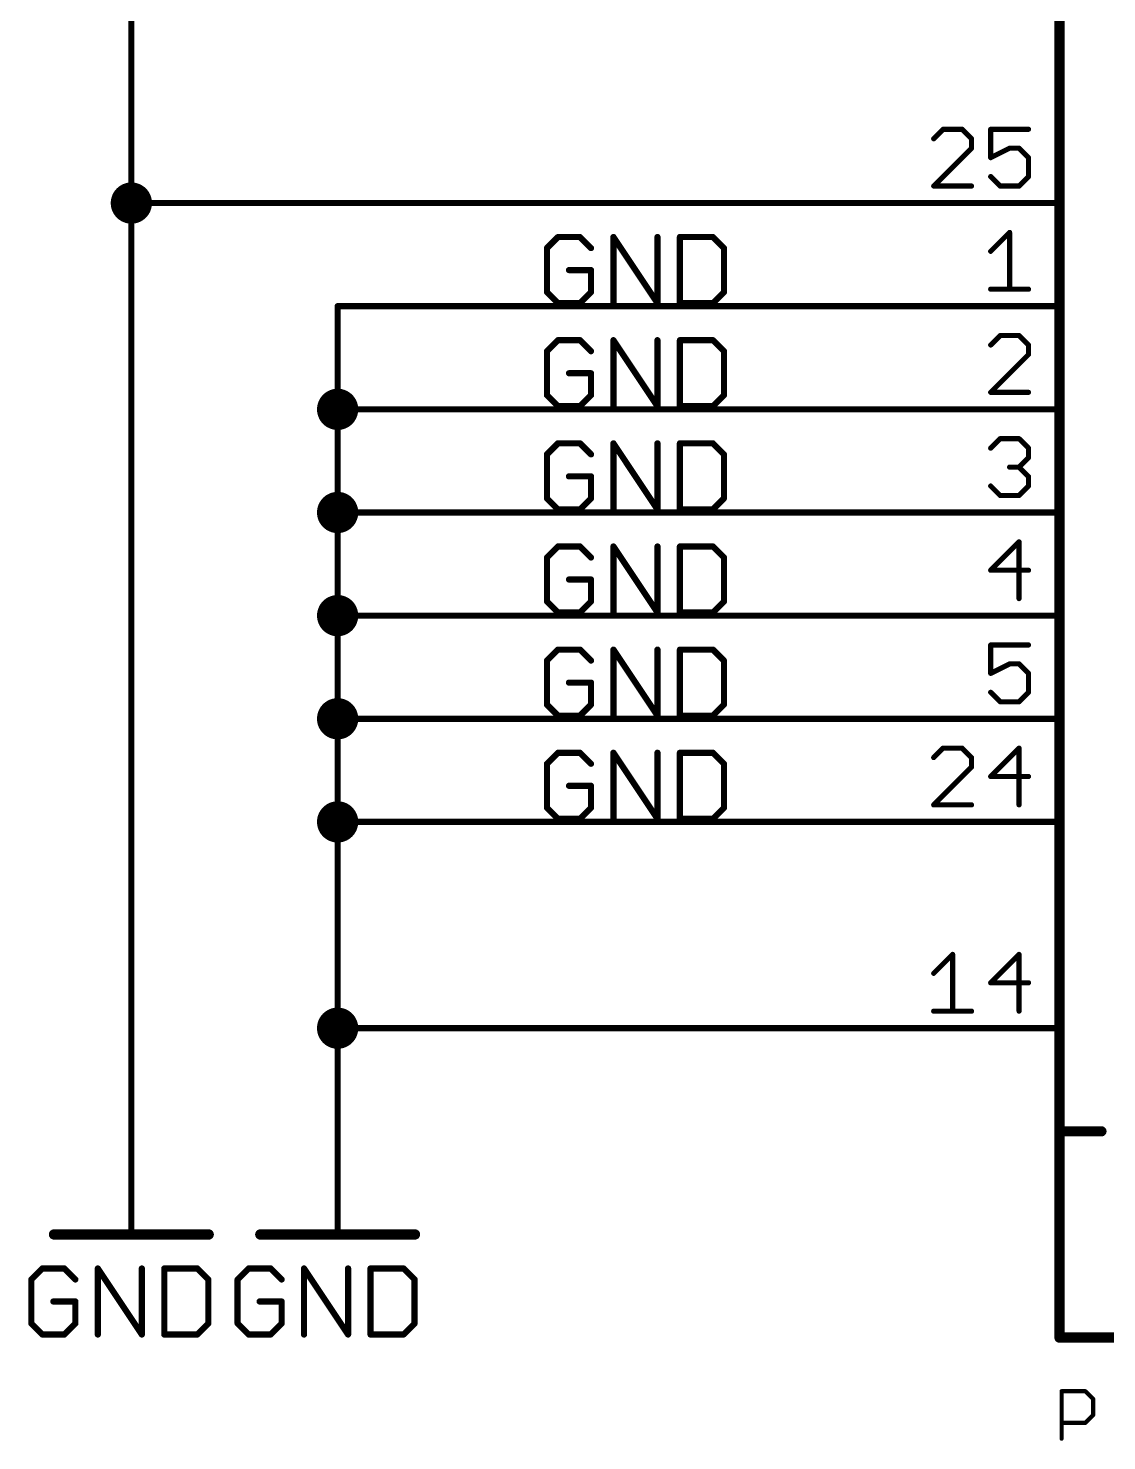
# Model space of a CAD drawing. Extents: x 0 to 264, y 0 to 182.
# Drawn here: x 88.9 to 115.46, y 111.76 to 146.55 of the extents above; entities that cross this region are included whole.
import ezdxf

# ---------------------------------------------------------------- set-up
doc = ezdxf.new("R2010")
doc.units = 0
for name, color, linetype in [('91', 122, 'CONTINUOUS'), ('94', 12, 'CONTINUOUS'), ('95', 251, 'CONTINUOUS'), ('96', 251, 'CONTINUOUS')]:
    doc.layers.add(name, color=color, linetype=linetype)

msp = doc.modelspace()

# ---------------------------------------------------------------- linework, layer by layer
at = {"layer": '91', "const_width": 0.1524}
for points in [[(91.44, 157.48), (91.44, 142.24)], [(91.44, 142.24), (91.44, 119.38)], [(111.76, 142.24), (91.44, 142.24)], [(111.76, 139.7), (96.52, 139.7)], [(96.52, 139.7), (96.52, 137.16)], [(96.52, 137.16), (96.52, 134.62)], [(111.76, 137.16), (96.52, 137.16)], [(96.52, 134.62), (96.52, 132.08)], [(111.76, 134.62), (96.52, 134.62)], [(96.52, 132.08), (96.52, 129.54)], [(111.76, 132.08), (96.52, 132.08)], [(96.52, 129.54), (96.52, 127)], [(111.76, 129.54), (96.52, 129.54)], [(96.52, 127), (96.52, 121.92)], [(111.76, 127), (96.52, 127)], [(111.76, 121.92), (96.52, 121.92)], [(96.52, 121.92), (96.52, 119.38)]]:
    msp.add_lwpolyline(points, dxfattribs=at)
at = {"layer": '91'}
for points, const_width in [([(91.44, 141.986, 1), (91.44, 142.494, 1), (91.44, 141.986)], 0.508), ([(91.4781, 142.24, 1), (91.4019, 142.24)], 0.0762), ([(91.44, 142.2781, 1), (91.44, 142.2019)], 0.0762), ([(91.4019, 142.24, 1), (91.4781, 142.24)], 0.0762), ([(111.76, 142.2019, 1), (111.76, 142.2781)], 0.0762), ([(96.52, 139.7381, 1), (96.52, 139.6619)], 0.0762), ([(96.5581, 139.7, 1), (96.4819, 139.7)], 0.0762), ([(111.76, 139.6619, 1), (111.76, 139.7381)], 0.0762), ([(96.52, 136.906, 1), (96.52, 137.414, 1), (96.52, 136.906)], 0.508), ([(96.5581, 137.16, 1), (96.4819, 137.16)], 0.0762), ([(96.52, 137.1981, 1), (96.52, 137.1219)], 0.0762), ([(96.4819, 137.16, 1), (96.5581, 137.16)], 0.0762), ([(111.76, 137.1219, 1), (111.76, 137.1981)], 0.0762), ([(96.52, 134.366, 1), (96.52, 134.874, 1), (96.52, 134.366)], 0.508), ([(96.5581, 134.62, 1), (96.4819, 134.62)], 0.0762), ([(96.52, 134.6581, 1), (96.52, 134.5819)], 0.0762), ([(96.4819, 134.62, 1), (96.5581, 134.62)], 0.0762), ([(111.76, 134.5819, 1), (111.76, 134.6581)], 0.0762), ([(96.52, 131.826, 1), (96.52, 132.334, 1), (96.52, 131.826)], 0.508), ([(96.5581, 132.08, 1), (96.4819, 132.08)], 0.0762), ([(96.52, 132.1181, 1), (96.52, 132.0419)], 0.0762), ([(96.4819, 132.08, 1), (96.5581, 132.08)], 0.0762), ([(111.76, 132.0419, 1), (111.76, 132.1181)], 0.0762), ([(96.52, 129.286, 1), (96.52, 129.794, 1), (96.52, 129.286)], 0.508), ([(96.5581, 129.54, 1), (96.4819, 129.54)], 0.0762), ([(96.52, 129.5781, 1), (96.52, 129.5019)], 0.0762), ([(96.4819, 129.54, 1), (96.5581, 129.54)], 0.0762), ([(111.76, 129.5019, 1), (111.76, 129.5781)], 0.0762), ([(96.52, 126.746, 1), (96.52, 127.254, 1), (96.52, 126.746)], 0.508), ([(96.5581, 127, 1), (96.4819, 127)], 0.0762), ([(96.52, 127.0381, 1), (96.52, 126.9619)], 0.0762), ([(96.4819, 127, 1), (96.5581, 127)], 0.0762), ([(111.76, 126.9619, 1), (111.76, 127.0381)], 0.0762), ([(96.52, 121.666, 1), (96.52, 122.174, 1), (96.52, 121.666)], 0.508), ([(96.52, 121.9581, 1), (96.52, 121.8819)], 0.0762), ([(96.5581, 121.92, 1), (96.4819, 121.92)], 0.0762), ([(96.4819, 121.92, 1), (96.5581, 121.92)], 0.0762), ([(111.76, 121.8819, 1), (111.76, 121.9581)], 0.0762), ([(91.4019, 119.38, 1), (91.4781, 119.38)], 0.0762), ([(96.4819, 119.38, 1), (96.5581, 119.38)], 0.0762)]:
    msp.add_lwpolyline(points, format="xyb", dxfattribs=dict(at, const_width=const_width))
at = {"layer": '94'}
for points, const_width in [([(114.3, 119.38), (114.3, 162.56)], 0.254), ([(111.76, 142.24), (114.3, 142.24)], 0.1524), ([(111.76, 139.7), (114.3, 139.7)], 0.1524), ([(111.76, 137.16), (114.3, 137.16)], 0.1524), ([(111.76, 134.62), (114.3, 134.62)], 0.1524), ([(111.76, 132.08), (114.3, 132.08)], 0.1524), ([(111.76, 129.54), (114.3, 129.54)], 0.1524), ([(111.76, 127), (114.3, 127)], 0.1524), ([(111.76, 121.92), (114.3, 121.92)], 0.1524), ([(91.44, 119.38), (91.44, 116.84)], 0.1524), ([(96.52, 119.38), (96.52, 116.84)], 0.1524), ([(114.3, 114.3), (114.3, 119.38)], 0.254), ([(114.3, 119.38), (115.3311, 119.38)], 0.254), ([(89.535, 116.84), (93.345, 116.84)], 0.254), ([(94.615, 116.84), (98.425, 116.84)], 0.254), ([(149.86, 114.3), (114.3, 114.3)], 0.254)]:
    msp.add_lwpolyline(points, dxfattribs=dict(at, const_width=const_width))
for points, const_width in [([(111.76, 142.2781, 1), (111.76, 142.2019)], 0.0762), ([(114.3, 142.2019, 1), (114.3, 142.2781)], 0.0762), ([(111.76, 139.7381, 1), (111.76, 139.6619)], 0.0762), ([(114.3, 139.6619, 1), (114.3, 139.7381)], 0.0762), ([(111.76, 137.1981, 1), (111.76, 137.1219)], 0.0762), ([(114.3, 137.1219, 1), (114.3, 137.1981)], 0.0762), ([(111.76, 134.6581, 1), (111.76, 134.5819)], 0.0762), ([(114.3, 134.5819, 1), (114.3, 134.6581)], 0.0762), ([(111.76, 132.1181, 1), (111.76, 132.0419)], 0.0762), ([(114.3, 132.0419, 1), (114.3, 132.1181)], 0.0762), ([(111.76, 129.5781, 1), (111.76, 129.5019)], 0.0762), ([(114.3, 129.5019, 1), (114.3, 129.5781)], 0.0762), ([(111.76, 127.0381, 1), (111.76, 126.9619)], 0.0762), ([(114.3, 126.9619, 1), (114.3, 127.0381)], 0.0762), ([(111.76, 121.9581, 1), (111.76, 121.8819)], 0.0762), ([(114.3, 121.8819, 1), (114.3, 121.9581)], 0.0762), ([(91.4781, 119.38, 1), (91.4019, 119.38)], 0.0762), ([(96.5581, 119.38, 1), (96.4819, 119.38)], 0.0762), ([(114.3635, 119.38, 1), (114.2365, 119.38)], 0.127), ([(114.3, 119.4435, 1), (114.3, 119.3165)], 0.127), ([(114.2365, 119.38, 1), (114.3635, 119.38)], 0.127), ([(115.3311, 119.3165, 1), (115.3311, 119.4435)], 0.127), ([(89.535, 116.9035, 1), (89.535, 116.7765)], 0.127), ([(93.345, 116.7765, 1), (93.345, 116.9035)], 0.127), ([(94.615, 116.9035, 1), (94.615, 116.7765)], 0.127), ([(98.425, 116.7765, 1), (98.425, 116.9035)], 0.127), ([(91.4019, 116.84, 1), (91.4781, 116.84)], 0.0762), ([(96.4819, 116.84, 1), (96.5581, 116.84)], 0.0762), ([(114.3, 114.3635, 1), (114.3, 114.2365)], 0.127), ([(114.2365, 114.3, 1), (114.3635, 114.3)], 0.127)]:
    msp.add_lwpolyline(points, format="xyb", dxfattribs=dict(at, const_width=const_width))
at = {"layer": '95'}
for points, const_width in [([(111.4344, 144.0573), (111.2013, 143.8243)], 0.127), ([(111.9004, 144.0573), (111.4344, 144.0573)], 0.127), ([(112.1335, 143.8243), (111.9004, 144.0573)], 0.127), ([(113.5368, 144.0573), (112.6046, 144.0573)], 0.127), ([(112.6046, 144.0573), (112.6046, 143.3582)], 0.127), ([(112.1335, 143.5912), (112.1335, 143.8243)], 0.127), ([(111.2013, 142.6591), (112.1335, 143.5912)], 0.127), ([(112.6046, 143.3582), (113.0707, 143.5912)], 0.127), ([(113.0707, 143.5912), (113.3037, 143.5912)], 0.127), ([(113.3037, 143.5912), (113.5368, 143.3582)], 0.127), ([(113.5368, 143.3582), (113.5368, 142.8921)], 0.127), ([(112.1335, 142.6591), (111.2013, 142.6591)], 0.127), ([(112.8377, 142.6591), (112.6046, 142.8921)], 0.127), ([(113.3037, 142.6591), (112.8377, 142.6591)], 0.127), ([(113.5368, 142.8921), (113.3037, 142.6591)], 0.127), ([(112.6046, 141.0512), (113.0707, 141.5173)], 0.127), ([(113.0707, 141.5173), (113.0707, 140.1191)], 0.127), ([(101.9474, 141.4032), (101.6762, 141.132)], 0.1524), ([(102.4897, 141.4032), (101.9474, 141.4032)], 0.1524), ([(102.7609, 141.132), (102.4897, 141.4032)], 0.1524), ([(103.3134, 139.7762), (103.3134, 141.4032)], 0.1524), ([(103.3134, 141.4032), (104.398, 139.7762)], 0.1524), ([(104.398, 139.7762), (104.398, 141.4032)], 0.1524), ([(104.9505, 141.4032), (104.9505, 139.7762)], 0.1524), ([(105.764, 141.4032), (104.9505, 141.4032)], 0.1524), ([(106.0352, 141.132), (105.764, 141.4032)], 0.1524), ([(101.6762, 141.132), (101.6762, 140.0474)], 0.1524), ([(106.0352, 140.0474), (106.0352, 141.132)], 0.1524), ([(102.7609, 140.5897), (102.2185, 140.5897)], 0.1524), ([(102.7609, 140.0474), (102.7609, 140.5897)], 0.1524), ([(101.6762, 140.0474), (101.9474, 139.7762)], 0.1524), ([(101.9474, 139.7762), (102.4897, 139.7762)], 0.1524), ([(102.4897, 139.7762), (102.7609, 140.0474)], 0.1524), ([(104.9505, 139.7762), (105.764, 139.7762)], 0.1524), ([(105.764, 139.7762), (106.0352, 140.0474)], 0.1524), ([(112.6046, 140.1191), (113.5368, 140.1191)], 0.127), ([(101.9474, 138.8632), (101.6762, 138.592)], 0.1524), ([(102.4897, 138.8632), (101.9474, 138.8632)], 0.1524), ([(102.7609, 138.592), (102.4897, 138.8632)], 0.1524), ([(103.3134, 137.2362), (103.3134, 138.8632)], 0.1524), ([(103.3134, 138.8632), (104.398, 137.2362)], 0.1524), ([(104.398, 137.2362), (104.398, 138.8632)], 0.1524), ([(104.9505, 138.8632), (104.9505, 137.2362)], 0.1524), ([(105.764, 138.8632), (104.9505, 138.8632)], 0.1524), ([(106.0352, 138.592), (105.764, 138.8632)], 0.1524), ([(112.8377, 138.9773), (112.6046, 138.7443)], 0.127), ([(113.3037, 138.9773), (112.8377, 138.9773)], 0.127), ([(113.5368, 138.7443), (113.3037, 138.9773)], 0.127), ([(113.5368, 138.5112), (113.5368, 138.7443)], 0.127), ([(101.6762, 138.592), (101.6762, 137.5074)], 0.1524), ([(106.0352, 137.5074), (106.0352, 138.592)], 0.1524), ([(112.6046, 137.5791), (113.5368, 138.5112)], 0.127), ([(102.7609, 138.0497), (102.2185, 138.0497)], 0.1524), ([(102.7609, 137.5074), (102.7609, 138.0497)], 0.1524), ([(101.6762, 137.5074), (101.9474, 137.2362)], 0.1524), ([(102.4897, 137.2362), (102.7609, 137.5074)], 0.1524), ([(105.764, 137.2362), (106.0352, 137.5074)], 0.1524), ([(113.5368, 137.5791), (112.6046, 137.5791)], 0.127), ([(101.9474, 137.2362), (102.4897, 137.2362)], 0.1524), ([(104.9505, 137.2362), (105.764, 137.2362)], 0.1524), ([(101.9474, 136.3232), (101.6762, 136.052)], 0.1524), ([(102.4897, 136.3232), (101.9474, 136.3232)], 0.1524), ([(102.7609, 136.052), (102.4897, 136.3232)], 0.1524), ([(103.3134, 134.6962), (103.3134, 136.3232)], 0.1524), ([(103.3134, 136.3232), (104.398, 134.6962)], 0.1524), ([(104.398, 134.6962), (104.398, 136.3232)], 0.1524), ([(104.9505, 136.3232), (104.9505, 134.6962)], 0.1524), ([(105.764, 136.3232), (104.9505, 136.3232)], 0.1524), ([(106.0352, 136.052), (105.764, 136.3232)], 0.1524), ([(112.6046, 136.2043), (112.8377, 136.4373)], 0.127), ([(112.8377, 136.4373), (113.3037, 136.4373)], 0.127), ([(113.3037, 136.4373), (113.5368, 136.2043)], 0.127), ([(101.6762, 136.052), (101.6762, 134.9674)], 0.1524), ([(106.0352, 134.9674), (106.0352, 136.052)], 0.1524), ([(113.5368, 135.9712), (113.3037, 135.7382)], 0.127), ([(113.5368, 136.2043), (113.5368, 135.9712)], 0.127), ([(113.3037, 135.7382), (113.0707, 135.7382)], 0.127), ([(113.3037, 135.7382), (113.5368, 135.5052)], 0.127), ([(102.7609, 135.5097), (102.2185, 135.5097)], 0.1524), ([(102.7609, 134.9674), (102.7609, 135.5097)], 0.1524), ([(112.8377, 135.0391), (112.6046, 135.2721)], 0.127), ([(113.5368, 135.2721), (113.3037, 135.0391)], 0.127), ([(113.5368, 135.5052), (113.5368, 135.2721)], 0.127), ([(101.6762, 134.9674), (101.9474, 134.6962)], 0.1524), ([(102.4897, 134.6962), (102.7609, 134.9674)], 0.1524), ([(105.764, 134.6962), (106.0352, 134.9674)], 0.1524), ([(113.3037, 135.0391), (112.8377, 135.0391)], 0.127), ([(101.9474, 134.6962), (102.4897, 134.6962)], 0.1524), ([(104.9505, 134.6962), (105.764, 134.6962)], 0.1524), ([(113.3037, 133.8973), (112.6046, 133.1982)], 0.127), ([(113.3037, 132.4991), (113.3037, 133.8973)], 0.127), ([(101.9474, 133.7832), (101.6762, 133.512)], 0.1524), ([(101.6762, 133.512), (101.6762, 132.4274)], 0.1524), ([(102.4897, 133.7832), (101.9474, 133.7832)], 0.1524), ([(102.7609, 133.512), (102.4897, 133.7832)], 0.1524), ([(103.3134, 132.1562), (103.3134, 133.7832)], 0.1524), ([(103.3134, 133.7832), (104.398, 132.1562)], 0.1524), ([(104.398, 132.1562), (104.398, 133.7832)], 0.1524), ([(104.9505, 133.7832), (104.9505, 132.1562)], 0.1524), ([(105.764, 133.7832), (104.9505, 133.7832)], 0.1524), ([(106.0352, 133.512), (105.764, 133.7832)], 0.1524), ([(106.0352, 132.4274), (106.0352, 133.512)], 0.1524), ([(112.6046, 133.1982), (113.5368, 133.1982)], 0.127), ([(102.7609, 132.9697), (102.2185, 132.9697)], 0.1524), ([(102.7609, 132.4274), (102.7609, 132.9697)], 0.1524), ([(101.6762, 132.4274), (101.9474, 132.1562)], 0.1524), ([(101.9474, 132.1562), (102.4897, 132.1562)], 0.1524), ([(102.4897, 132.1562), (102.7609, 132.4274)], 0.1524), ([(104.9505, 132.1562), (105.764, 132.1562)], 0.1524), ([(105.764, 132.1562), (106.0352, 132.4274)], 0.1524), ([(101.9474, 131.2432), (101.6762, 130.972)], 0.1524), ([(102.4897, 131.2432), (101.9474, 131.2432)], 0.1524), ([(102.7609, 130.972), (102.4897, 131.2432)], 0.1524), ([(103.3134, 129.6162), (103.3134, 131.2432)], 0.1524), ([(103.3134, 131.2432), (104.398, 129.6162)], 0.1524), ([(104.398, 129.6162), (104.398, 131.2432)], 0.1524), ([(104.9505, 131.2432), (104.9505, 129.6162)], 0.1524), ([(105.764, 131.2432), (104.9505, 131.2432)], 0.1524), ([(106.0352, 130.972), (105.764, 131.2432)], 0.1524), ([(113.5368, 131.3573), (112.6046, 131.3573)], 0.127), ([(112.6046, 131.3573), (112.6046, 130.6582)], 0.127), ([(101.6762, 130.972), (101.6762, 129.8874)], 0.1524), ([(106.0352, 129.8874), (106.0352, 130.972)], 0.1524), ([(112.6046, 130.6582), (113.0707, 130.8912)], 0.127), ([(113.0707, 130.8912), (113.3037, 130.8912)], 0.127), ([(113.3037, 130.8912), (113.5368, 130.6582)], 0.127), ([(102.7609, 130.4297), (102.2185, 130.4297)], 0.1524), ([(102.7609, 129.8874), (102.7609, 130.4297)], 0.1524), ([(113.5368, 130.6582), (113.5368, 130.1921)], 0.127), ([(112.8377, 129.9591), (112.6046, 130.1921)], 0.127), ([(113.5368, 130.1921), (113.3037, 129.9591)], 0.127), ([(101.6762, 129.8874), (101.9474, 129.6162)], 0.1524), ([(102.4897, 129.6162), (102.7609, 129.8874)], 0.1524), ([(105.764, 129.6162), (106.0352, 129.8874)], 0.1524), ([(113.3037, 129.9591), (112.8377, 129.9591)], 0.127), ([(101.9474, 129.6162), (102.4897, 129.6162)], 0.1524), ([(104.9505, 129.6162), (105.764, 129.6162)], 0.1524), ([(101.9474, 128.7032), (101.6762, 128.432)], 0.1524), ([(102.4897, 128.7032), (101.9474, 128.7032)], 0.1524), ([(102.7609, 128.432), (102.4897, 128.7032)], 0.1524), ([(103.3134, 127.0762), (103.3134, 128.7032)], 0.1524), ([(103.3134, 128.7032), (104.398, 127.0762)], 0.1524), ([(104.398, 127.0762), (104.398, 128.7032)], 0.1524), ([(104.9505, 128.7032), (104.9505, 127.0762)], 0.1524), ([(105.764, 128.7032), (104.9505, 128.7032)], 0.1524), ([(106.0352, 128.432), (105.764, 128.7032)], 0.1524), ([(111.4344, 128.8173), (111.2013, 128.5843)], 0.127), ([(111.9004, 128.8173), (111.4344, 128.8173)], 0.127), ([(112.1335, 128.5843), (111.9004, 128.8173)], 0.127), ([(113.3037, 128.8173), (112.6046, 128.1182)], 0.127), ([(113.3037, 127.4191), (113.3037, 128.8173)], 0.127), ([(101.6762, 128.432), (101.6762, 127.3474)], 0.1524), ([(106.0352, 127.3474), (106.0352, 128.432)], 0.1524), ([(111.2013, 127.4191), (112.1335, 128.3512)], 0.127), ([(112.1335, 128.3512), (112.1335, 128.5843)], 0.127), ([(112.6046, 128.1182), (113.5368, 128.1182)], 0.127), ([(102.7609, 127.8897), (102.2185, 127.8897)], 0.1524), ([(102.7609, 127.3474), (102.7609, 127.8897)], 0.1524), ([(101.6762, 127.3474), (101.9474, 127.0762)], 0.1524), ([(102.4897, 127.0762), (102.7609, 127.3474)], 0.1524), ([(105.764, 127.0762), (106.0352, 127.3474)], 0.1524), ([(112.1335, 127.4191), (111.2013, 127.4191)], 0.127), ([(101.9474, 127.0762), (102.4897, 127.0762)], 0.1524), ([(104.9505, 127.0762), (105.764, 127.0762)], 0.1524), ([(111.2013, 123.2712), (111.6674, 123.7373)], 0.127), ([(111.6674, 123.7373), (111.6674, 122.3391)], 0.127), ([(113.3037, 123.7373), (112.6046, 123.0382)], 0.127), ([(113.3037, 122.3391), (113.3037, 123.7373)], 0.127), ([(112.6046, 123.0382), (113.5368, 123.0382)], 0.127), ([(111.2013, 122.3391), (112.1335, 122.3391)], 0.127)]:
    msp.add_lwpolyline(points, dxfattribs=dict(at, const_width=const_width))
for points, const_width in [([(111.4344, 144.089, 1), (111.4344, 144.0255)], 0.0635), ([(111.4568, 144.0348, 1), (111.4119, 144.0797)], 0.0635), ([(111.9229, 144.0797, 1), (111.878, 144.0348)], 0.0635), ([(111.9004, 144.0255, 1), (111.9004, 144.089)], 0.0635), ([(112.6046, 144.089, 1), (112.6046, 144.0255)], 0.0635), ([(112.6364, 144.0573, 1), (112.5729, 144.0573)], 0.0635), ([(113.5368, 144.0255, 1), (113.5368, 144.089)], 0.0635), ([(111.1789, 143.8467, 1), (111.2238, 143.8018)], 0.0635), ([(112.1652, 143.8243, 1), (112.1017, 143.8243)], 0.0635), ([(112.111, 143.8018, 1), (112.1559, 143.8467)], 0.0635), ([(112.1017, 143.5912, 1), (112.1652, 143.5912)], 0.0635), ([(112.1559, 143.5688, 1), (112.111, 143.6137)], 0.0635), ([(112.5904, 143.3866, 1), (112.6188, 143.3298)], 0.0635), ([(112.5729, 143.3582, 1), (112.6364, 143.3582)], 0.0635), ([(113.0707, 143.623, 1), (113.0707, 143.5595)], 0.0635), ([(113.0849, 143.5628, 1), (113.0565, 143.6196)], 0.0635), ([(113.3262, 143.6137, 1), (113.2813, 143.5688)], 0.0635), ([(113.3037, 143.5595, 1), (113.3037, 143.623)], 0.0635), ([(113.5685, 143.3582, 1), (113.505, 143.3582)], 0.0635), ([(113.5143, 143.3357, 1), (113.5592, 143.3806)], 0.0635), ([(111.1789, 142.6816, 1), (111.2238, 142.6366)], 0.0635), ([(111.2013, 142.6908, 1), (111.2013, 142.6274)], 0.0635), ([(112.1335, 142.6274, 1), (112.1335, 142.6908)], 0.0635), ([(112.6271, 142.9146, 1), (112.5822, 142.8697)], 0.0635), ([(112.8377, 142.6908, 1), (112.8377, 142.6274)], 0.0635), ([(112.8152, 142.6366, 1), (112.8601, 142.6816)], 0.0635), ([(113.2813, 142.6816, 1), (113.3262, 142.6366)], 0.0635), ([(113.3037, 142.6274, 1), (113.3037, 142.6908)], 0.0635), ([(113.505, 142.8921, 1), (113.5685, 142.8921)], 0.0635), ([(113.5592, 142.8697, 1), (113.5143, 142.9146)], 0.0635), ([(113.1024, 141.5173, 1), (113.0389, 141.5173)], 0.0635), ([(113.0931, 141.4948, 1), (113.0482, 141.5397)], 0.0635), ([(101.9474, 141.4413, 1), (101.9474, 141.3651)], 0.0762), ([(101.9743, 141.3762, 1), (101.9204, 141.4301)], 0.0762), ([(102.5166, 141.4301, 1), (102.4628, 141.3762)], 0.0762), ([(102.4897, 141.3651, 1), (102.4897, 141.4413)], 0.0762), ([(103.3515, 141.4032, 1), (103.2753, 141.4032)], 0.0762), ([(103.3451, 141.4243, 1), (103.2817, 141.3821)], 0.0762), ([(104.4361, 141.4032, 1), (104.3599, 141.4032)], 0.0762), ([(104.9886, 141.4032, 1), (104.9124, 141.4032)], 0.0762), ([(104.9505, 141.4413, 1), (104.9505, 141.3651)], 0.0762), ([(105.7909, 141.4301, 1), (105.7371, 141.3762)], 0.0762), ([(105.764, 141.3651, 1), (105.764, 141.4413)], 0.0762), ([(101.7143, 141.132, 1), (101.6381, 141.132)], 0.0762), ([(101.6493, 141.159, 1), (101.7031, 141.1051)], 0.0762), ([(102.7339, 141.1051, 1), (102.7878, 141.159)], 0.0762), ([(106.0733, 141.132, 1), (105.9971, 141.132)], 0.0762), ([(106.0082, 141.1051, 1), (106.0621, 141.159)], 0.0762), ([(112.5822, 141.0737, 1), (112.6271, 141.0288)], 0.0635), ([(102.2185, 140.6278, 1), (102.2185, 140.5516)], 0.0762), ([(102.799, 140.5897, 1), (102.7228, 140.5897)], 0.0762), ([(102.7609, 140.5516, 1), (102.7609, 140.6278)], 0.0762), ([(101.7031, 140.0743, 1), (101.6493, 140.0204)], 0.0762), ([(101.6381, 140.0474, 1), (101.7143, 140.0474)], 0.0762), ([(101.9474, 139.8143, 1), (101.9474, 139.7381)], 0.0762), ([(101.9204, 139.7493, 1), (101.9743, 139.8031)], 0.0762), ([(102.4628, 139.8031, 1), (102.5166, 139.7493)], 0.0762), ([(102.4897, 139.7381, 1), (102.4897, 139.8143)], 0.0762), ([(102.7228, 140.0474, 1), (102.799, 140.0474)], 0.0762), ([(102.7878, 140.0204, 1), (102.7339, 140.0743)], 0.0762), ([(104.9505, 139.8143, 1), (104.9505, 139.7381)], 0.0762), ([(105.7371, 139.8031, 1), (105.7909, 139.7493)], 0.0762), ([(105.764, 139.7381, 1), (105.764, 139.8143)], 0.0762), ([(105.9971, 140.0474, 1), (106.0733, 140.0474)], 0.0762), ([(106.0621, 140.0204, 1), (106.0082, 140.0743)], 0.0762), ([(112.6046, 140.1508, 1), (112.6046, 140.0874)], 0.0635), ([(113.0389, 140.1191, 1), (113.1024, 140.1191)], 0.0635), ([(113.5368, 140.0874, 1), (113.5368, 140.1508)], 0.0635), ([(103.2753, 139.7762, 1), (103.3515, 139.7762)], 0.0762), ([(104.3599, 139.7762, 1), (104.4361, 139.7762)], 0.0762), ([(104.3663, 139.7551, 1), (104.4297, 139.7973)], 0.0762), ([(104.9124, 139.7762, 1), (104.9886, 139.7762)], 0.0762), ([(101.9474, 138.9013, 1), (101.9474, 138.8251)], 0.0762), ([(101.9743, 138.8362, 1), (101.9204, 138.8901)], 0.0762), ([(102.5166, 138.8901, 1), (102.4628, 138.8362)], 0.0762), ([(102.4897, 138.8251, 1), (102.4897, 138.9013)], 0.0762), ([(103.3515, 138.8632, 1), (103.2753, 138.8632)], 0.0762), ([(103.3451, 138.8843, 1), (103.2817, 138.8421)], 0.0762), ([(104.4361, 138.8632, 1), (104.3599, 138.8632)], 0.0762), ([(104.9886, 138.8632, 1), (104.9124, 138.8632)], 0.0762), ([(104.9505, 138.9013, 1), (104.9505, 138.8251)], 0.0762), ([(105.7909, 138.8901, 1), (105.7371, 138.8362)], 0.0762), ([(105.764, 138.8251, 1), (105.764, 138.9013)], 0.0762), ([(112.5822, 138.7667, 1), (112.6271, 138.7218)], 0.0635), ([(112.8377, 139.009, 1), (112.8377, 138.9455)], 0.0635), ([(112.8601, 138.9548, 1), (112.8152, 138.9997)], 0.0635), ([(113.3262, 138.9997, 1), (113.2813, 138.9548)], 0.0635), ([(113.3037, 138.9455, 1), (113.3037, 139.009)], 0.0635), ([(113.5685, 138.7443, 1), (113.505, 138.7443)], 0.0635), ([(113.5143, 138.7218, 1), (113.5592, 138.7667)], 0.0635), ([(101.7143, 138.592, 1), (101.6381, 138.592)], 0.0762), ([(101.6493, 138.619, 1), (101.7031, 138.5651)], 0.0762), ([(102.7339, 138.5651, 1), (102.7878, 138.619)], 0.0762), ([(106.0733, 138.592, 1), (105.9971, 138.592)], 0.0762), ([(106.0082, 138.5651, 1), (106.0621, 138.619)], 0.0762), ([(113.505, 138.5112, 1), (113.5685, 138.5112)], 0.0635), ([(113.5592, 138.4888, 1), (113.5143, 138.5337)], 0.0635), ([(102.2185, 138.0878, 1), (102.2185, 138.0116)], 0.0762), ([(102.799, 138.0497, 1), (102.7228, 138.0497)], 0.0762), ([(102.7609, 138.0116, 1), (102.7609, 138.0878)], 0.0762), ([(101.7031, 137.5343, 1), (101.6493, 137.4804)], 0.0762), ([(101.6381, 137.5074, 1), (101.7143, 137.5074)], 0.0762), ([(102.7228, 137.5074, 1), (102.799, 137.5074)], 0.0762), ([(102.7878, 137.4804, 1), (102.7339, 137.5343)], 0.0762), ([(105.9971, 137.5074, 1), (106.0733, 137.5074)], 0.0762), ([(106.0621, 137.4804, 1), (106.0082, 137.5343)], 0.0762), ([(112.5822, 137.6016, 1), (112.6271, 137.5566)], 0.0635), ([(112.6046, 137.6108, 1), (112.6046, 137.5474)], 0.0635), ([(113.5368, 137.5474, 1), (113.5368, 137.6108)], 0.0635), ([(101.9474, 137.2743, 1), (101.9474, 137.1981)], 0.0762), ([(101.9204, 137.2093, 1), (101.9743, 137.2631)], 0.0762), ([(102.4628, 137.2631, 1), (102.5166, 137.2093)], 0.0762), ([(102.4897, 137.1981, 1), (102.4897, 137.2743)], 0.0762), ([(103.2753, 137.2362, 1), (103.3515, 137.2362)], 0.0762), ([(104.3599, 137.2362, 1), (104.4361, 137.2362)], 0.0762), ([(104.3663, 137.2151, 1), (104.4297, 137.2573)], 0.0762), ([(104.9505, 137.2743, 1), (104.9505, 137.1981)], 0.0762), ([(104.9124, 137.2362, 1), (104.9886, 137.2362)], 0.0762), ([(105.7371, 137.2631, 1), (105.7909, 137.2093)], 0.0762), ([(105.764, 137.1981, 1), (105.764, 137.2743)], 0.0762), ([(101.9474, 136.3613, 1), (101.9474, 136.2851)], 0.0762), ([(101.9743, 136.2962, 1), (101.9204, 136.3501)], 0.0762), ([(102.5166, 136.3501, 1), (102.4628, 136.2962)], 0.0762), ([(102.4897, 136.2851, 1), (102.4897, 136.3613)], 0.0762), ([(103.3515, 136.3232, 1), (103.2753, 136.3232)], 0.0762), ([(103.3451, 136.3443, 1), (103.2817, 136.3021)], 0.0762), ([(104.4361, 136.3232, 1), (104.3599, 136.3232)], 0.0762), ([(104.9886, 136.3232, 1), (104.9124, 136.3232)], 0.0762), ([(104.9505, 136.3613, 1), (104.9505, 136.2851)], 0.0762), ([(105.7909, 136.3501, 1), (105.7371, 136.2962)], 0.0762), ([(105.764, 136.2851, 1), (105.764, 136.3613)], 0.0762), ([(112.8377, 136.469, 1), (112.8377, 136.4055)], 0.0635), ([(112.8601, 136.4148, 1), (112.8152, 136.4597)], 0.0635), ([(113.3262, 136.4597, 1), (113.2813, 136.4148)], 0.0635), ([(113.3037, 136.4055, 1), (113.3037, 136.469)], 0.0635), ([(101.7143, 136.052, 1), (101.6381, 136.052)], 0.0762), ([(101.6493, 136.079, 1), (101.7031, 136.0251)], 0.0762), ([(102.7339, 136.0251, 1), (102.7878, 136.079)], 0.0762), ([(106.0733, 136.052, 1), (105.9971, 136.052)], 0.0762), ([(106.0082, 136.0251, 1), (106.0621, 136.079)], 0.0762), ([(112.5822, 136.2267, 1), (112.6271, 136.1818)], 0.0635), ([(113.5685, 136.2043, 1), (113.505, 136.2043)], 0.0635), ([(113.5143, 136.1818, 1), (113.5592, 136.2267)], 0.0635), ([(113.5592, 135.9488, 1), (113.5143, 135.9937)], 0.0635), ([(113.0707, 135.7699, 1), (113.0707, 135.7064)], 0.0635), ([(113.3262, 135.7606, 1), (113.2813, 135.7157)], 0.0635), ([(113.2813, 135.7606, 1), (113.3262, 135.7157)], 0.0635), ([(113.3037, 135.7064, 1), (113.3037, 135.7699)], 0.0635), ([(113.505, 135.9712, 1), (113.5685, 135.9712)], 0.0635), ([(102.2185, 135.5478, 1), (102.2185, 135.4716)], 0.0762), ([(102.799, 135.5097, 1), (102.7228, 135.5097)], 0.0762), ([(102.7609, 135.4716, 1), (102.7609, 135.5478)], 0.0762), ([(112.6271, 135.2946, 1), (112.5822, 135.2497)], 0.0635), ([(113.5685, 135.5052, 1), (113.505, 135.5052)], 0.0635), ([(113.5143, 135.4827, 1), (113.5592, 135.5276)], 0.0635), ([(113.5592, 135.2497, 1), (113.5143, 135.2946)], 0.0635), ([(101.7031, 134.9943, 1), (101.6493, 134.9404)], 0.0762), ([(101.6381, 134.9674, 1), (101.7143, 134.9674)], 0.0762), ([(102.7228, 134.9674, 1), (102.799, 134.9674)], 0.0762), ([(102.7878, 134.9404, 1), (102.7339, 134.9943)], 0.0762), ([(105.9971, 134.9674, 1), (106.0733, 134.9674)], 0.0762), ([(106.0621, 134.9404, 1), (106.0082, 134.9943)], 0.0762), ([(112.8377, 135.0709, 1), (112.8377, 135.0074)], 0.0635), ([(112.8152, 135.0166, 1), (112.8601, 135.0616)], 0.0635), ([(113.2813, 135.0616, 1), (113.3262, 135.0166)], 0.0635), ([(113.3037, 135.0074, 1), (113.3037, 135.0709)], 0.0635), ([(113.505, 135.2721, 1), (113.5685, 135.2721)], 0.0635), ([(101.9474, 134.7343, 1), (101.9474, 134.6581)], 0.0762), ([(101.9204, 134.6693, 1), (101.9743, 134.7231)], 0.0762), ([(102.4628, 134.7231, 1), (102.5166, 134.6693)], 0.0762), ([(102.4897, 134.6581, 1), (102.4897, 134.7343)], 0.0762), ([(103.2753, 134.6962, 1), (103.3515, 134.6962)], 0.0762), ([(104.3599, 134.6962, 1), (104.4361, 134.6962)], 0.0762), ([(104.3663, 134.6751, 1), (104.4297, 134.7173)], 0.0762), ([(104.9505, 134.7343, 1), (104.9505, 134.6581)], 0.0762), ([(104.9124, 134.6962, 1), (104.9886, 134.6962)], 0.0762), ([(105.7371, 134.7231, 1), (105.7909, 134.6693)], 0.0762), ([(105.764, 134.6581, 1), (105.764, 134.7343)], 0.0762), ([(113.3355, 133.8973, 1), (113.272, 133.8973)], 0.0635), ([(113.3262, 133.8748, 1), (113.2813, 133.9197)], 0.0635), ([(101.7143, 133.512, 1), (101.6381, 133.512)], 0.0762), ([(101.6493, 133.539, 1), (101.7031, 133.4851)], 0.0762), ([(101.9474, 133.8213, 1), (101.9474, 133.7451)], 0.0762), ([(101.9743, 133.7562, 1), (101.9204, 133.8101)], 0.0762), ([(102.5166, 133.8101, 1), (102.4628, 133.7562)], 0.0762), ([(102.4897, 133.7451, 1), (102.4897, 133.8213)], 0.0762), ([(102.7339, 133.4851, 1), (102.7878, 133.539)], 0.0762), ([(103.3515, 133.7832, 1), (103.2753, 133.7832)], 0.0762), ([(103.3451, 133.8043, 1), (103.2817, 133.7621)], 0.0762), ([(104.4361, 133.7832, 1), (104.3599, 133.7832)], 0.0762), ([(104.9886, 133.7832, 1), (104.9124, 133.7832)], 0.0762), ([(104.9505, 133.8213, 1), (104.9505, 133.7451)], 0.0762), ([(105.7909, 133.8101, 1), (105.7371, 133.7562)], 0.0762), ([(105.764, 133.7451, 1), (105.764, 133.8213)], 0.0762), ([(106.0733, 133.512, 1), (105.9971, 133.512)], 0.0762), ([(106.0082, 133.4851, 1), (106.0621, 133.539)], 0.0762), ([(112.6046, 133.2299, 1), (112.6046, 133.1664)], 0.0635), ([(112.5822, 133.2206, 1), (112.6271, 133.1757)], 0.0635), ([(113.5368, 133.1664, 1), (113.5368, 133.2299)], 0.0635), ([(102.2185, 133.0078, 1), (102.2185, 132.9316)], 0.0762), ([(102.799, 132.9697, 1), (102.7228, 132.9697)], 0.0762), ([(102.7609, 132.9316, 1), (102.7609, 133.0078)], 0.0762), ([(101.7031, 132.4543, 1), (101.6493, 132.4004)], 0.0762), ([(101.6381, 132.4274, 1), (101.7143, 132.4274)], 0.0762), ([(101.9474, 132.1943, 1), (101.9474, 132.1181)], 0.0762), ([(101.9204, 132.1293, 1), (101.9743, 132.1831)], 0.0762), ([(102.4628, 132.1831, 1), (102.5166, 132.1293)], 0.0762), ([(102.4897, 132.1181, 1), (102.4897, 132.1943)], 0.0762), ([(102.7228, 132.4274, 1), (102.799, 132.4274)], 0.0762), ([(102.7878, 132.4004, 1), (102.7339, 132.4543)], 0.0762), ([(103.2753, 132.1562, 1), (103.3515, 132.1562)], 0.0762), ([(104.3599, 132.1562, 1), (104.4361, 132.1562)], 0.0762), ([(104.3663, 132.1351, 1), (104.4297, 132.1773)], 0.0762), ([(104.9505, 132.1943, 1), (104.9505, 132.1181)], 0.0762), ([(104.9124, 132.1562, 1), (104.9886, 132.1562)], 0.0762), ([(105.7371, 132.1831, 1), (105.7909, 132.1293)], 0.0762), ([(105.764, 132.1181, 1), (105.764, 132.1943)], 0.0762), ([(105.9971, 132.4274, 1), (106.0733, 132.4274)], 0.0762), ([(106.0621, 132.4004, 1), (106.0082, 132.4543)], 0.0762), ([(113.272, 132.4991, 1), (113.3355, 132.4991)], 0.0635), ([(101.9474, 131.2813, 1), (101.9474, 131.2051)], 0.0762), ([(101.9743, 131.2162, 1), (101.9204, 131.2701)], 0.0762), ([(102.5166, 131.2701, 1), (102.4628, 131.2162)], 0.0762), ([(102.4897, 131.2051, 1), (102.4897, 131.2813)], 0.0762), ([(103.3515, 131.2432, 1), (103.2753, 131.2432)], 0.0762), ([(103.3451, 131.2643, 1), (103.2817, 131.2221)], 0.0762), ([(104.4361, 131.2432, 1), (104.3599, 131.2432)], 0.0762), ([(104.9886, 131.2432, 1), (104.9124, 131.2432)], 0.0762), ([(104.9505, 131.2813, 1), (104.9505, 131.2051)], 0.0762), ([(105.7909, 131.2701, 1), (105.7371, 131.2162)], 0.0762), ([(105.764, 131.2051, 1), (105.764, 131.2813)], 0.0762), ([(112.6046, 131.389, 1), (112.6046, 131.3255)], 0.0635), ([(112.6364, 131.3573, 1), (112.5729, 131.3573)], 0.0635), ([(113.5368, 131.3255, 1), (113.5368, 131.389)], 0.0635), ([(101.7143, 130.972, 1), (101.6381, 130.972)], 0.0762), ([(101.6493, 130.999, 1), (101.7031, 130.9451)], 0.0762), ([(102.7339, 130.9451, 1), (102.7878, 130.999)], 0.0762), ([(106.0733, 130.972, 1), (105.9971, 130.972)], 0.0762), ([(106.0082, 130.9451, 1), (106.0621, 130.999)], 0.0762), ([(113.0707, 130.923, 1), (113.0707, 130.8595)], 0.0635), ([(113.0849, 130.8628, 1), (113.0565, 130.9196)], 0.0635), ([(113.3262, 130.9137, 1), (113.2813, 130.8688)], 0.0635), ([(113.3037, 130.8595, 1), (113.3037, 130.923)], 0.0635), ([(102.2185, 130.4678, 1), (102.2185, 130.3916)], 0.0762), ([(102.799, 130.4297, 1), (102.7228, 130.4297)], 0.0762), ([(102.7609, 130.3916, 1), (102.7609, 130.4678)], 0.0762), ([(112.5904, 130.6866, 1), (112.6188, 130.6298)], 0.0635), ([(112.5729, 130.6582, 1), (112.6364, 130.6582)], 0.0635), ([(113.5685, 130.6582, 1), (113.505, 130.6582)], 0.0635), ([(113.5143, 130.6357, 1), (113.5592, 130.6806)], 0.0635), ([(112.6271, 130.2146, 1), (112.5822, 130.1697)], 0.0635), ([(113.505, 130.1921, 1), (113.5685, 130.1921)], 0.0635), ([(113.5592, 130.1697, 1), (113.5143, 130.2146)], 0.0635), ([(101.7031, 129.9143, 1), (101.6493, 129.8604)], 0.0762), ([(101.6381, 129.8874, 1), (101.7143, 129.8874)], 0.0762), ([(102.7228, 129.8874, 1), (102.799, 129.8874)], 0.0762), ([(102.7878, 129.8604, 1), (102.7339, 129.9143)], 0.0762), ([(105.9971, 129.8874, 1), (106.0733, 129.8874)], 0.0762), ([(106.0621, 129.8604, 1), (106.0082, 129.9143)], 0.0762), ([(112.8377, 129.9908, 1), (112.8377, 129.9274)], 0.0635), ([(112.8152, 129.9366, 1), (112.8601, 129.9816)], 0.0635), ([(113.2813, 129.9816, 1), (113.3262, 129.9366)], 0.0635), ([(113.3037, 129.9274, 1), (113.3037, 129.9908)], 0.0635), ([(101.9474, 129.6543, 1), (101.9474, 129.5781)], 0.0762), ([(101.9204, 129.5893, 1), (101.9743, 129.6431)], 0.0762), ([(102.4628, 129.6431, 1), (102.5166, 129.5893)], 0.0762), ([(102.4897, 129.5781, 1), (102.4897, 129.6543)], 0.0762), ([(103.2753, 129.6162, 1), (103.3515, 129.6162)], 0.0762), ([(104.3599, 129.6162, 1), (104.4361, 129.6162)], 0.0762), ([(104.3663, 129.5951, 1), (104.4297, 129.6373)], 0.0762), ([(104.9505, 129.6543, 1), (104.9505, 129.5781)], 0.0762), ([(104.9124, 129.6162, 1), (104.9886, 129.6162)], 0.0762), ([(105.7371, 129.6431, 1), (105.7909, 129.5893)], 0.0762), ([(105.764, 129.5781, 1), (105.764, 129.6543)], 0.0762), ([(101.9474, 128.7413, 1), (101.9474, 128.6651)], 0.0762), ([(101.9743, 128.6762, 1), (101.9204, 128.7301)], 0.0762), ([(102.5166, 128.7301, 1), (102.4628, 128.6762)], 0.0762), ([(102.4897, 128.6651, 1), (102.4897, 128.7413)], 0.0762), ([(103.3515, 128.7032, 1), (103.2753, 128.7032)], 0.0762), ([(103.3451, 128.7243, 1), (103.2817, 128.6821)], 0.0762), ([(104.4361, 128.7032, 1), (104.3599, 128.7032)], 0.0762), ([(104.9886, 128.7032, 1), (104.9124, 128.7032)], 0.0762), ([(104.9505, 128.7413, 1), (104.9505, 128.6651)], 0.0762), ([(105.7909, 128.7301, 1), (105.7371, 128.6762)], 0.0762), ([(105.764, 128.6651, 1), (105.764, 128.7413)], 0.0762), ([(111.4344, 128.849, 1), (111.4344, 128.7855)], 0.0635), ([(111.4568, 128.7948, 1), (111.4119, 128.8397)], 0.0635), ([(111.9229, 128.8397, 1), (111.878, 128.7948)], 0.0635), ([(111.9004, 128.7855, 1), (111.9004, 128.849)], 0.0635), ([(113.3355, 128.8173, 1), (113.272, 128.8173)], 0.0635), ([(113.3262, 128.7948, 1), (113.2813, 128.8397)], 0.0635), ([(101.7143, 128.432, 1), (101.6381, 128.432)], 0.0762), ([(101.6493, 128.459, 1), (101.7031, 128.4051)], 0.0762), ([(102.7339, 128.4051, 1), (102.7878, 128.459)], 0.0762), ([(106.0733, 128.432, 1), (105.9971, 128.432)], 0.0762), ([(106.0082, 128.4051, 1), (106.0621, 128.459)], 0.0762), ([(111.1789, 128.6067, 1), (111.2238, 128.5618)], 0.0635), ([(112.1652, 128.5843, 1), (112.1017, 128.5843)], 0.0635), ([(112.1017, 128.3512, 1), (112.1652, 128.3512)], 0.0635), ([(112.111, 128.5618, 1), (112.1559, 128.6067)], 0.0635), ([(112.1559, 128.3288, 1), (112.111, 128.3737)], 0.0635), ([(112.6046, 128.1499, 1), (112.6046, 128.0864)], 0.0635), ([(112.5822, 128.1406, 1), (112.6271, 128.0957)], 0.0635), ([(113.5368, 128.0864, 1), (113.5368, 128.1499)], 0.0635), ([(102.2185, 127.9278, 1), (102.2185, 127.8516)], 0.0762), ([(102.799, 127.8897, 1), (102.7228, 127.8897)], 0.0762), ([(102.7609, 127.8516, 1), (102.7609, 127.9278)], 0.0762), ([(101.7031, 127.3743, 1), (101.6493, 127.3204)], 0.0762), ([(101.6381, 127.3474, 1), (101.7143, 127.3474)], 0.0762), ([(102.7228, 127.3474, 1), (102.799, 127.3474)], 0.0762), ([(102.7878, 127.3204, 1), (102.7339, 127.3743)], 0.0762), ([(105.9971, 127.3474, 1), (106.0733, 127.3474)], 0.0762), ([(106.0621, 127.3204, 1), (106.0082, 127.3743)], 0.0762), ([(111.2013, 127.4509, 1), (111.2013, 127.3873)], 0.0635), ([(111.1789, 127.4416, 1), (111.2238, 127.3966)], 0.0635), ([(112.1335, 127.3873, 1), (112.1335, 127.4509)], 0.0635), ([(113.272, 127.4191, 1), (113.3355, 127.4191)], 0.0635), ([(101.9474, 127.1143, 1), (101.9474, 127.0381)], 0.0762), ([(101.9204, 127.0493, 1), (101.9743, 127.1031)], 0.0762), ([(102.4628, 127.1031, 1), (102.5166, 127.0493)], 0.0762), ([(102.4897, 127.0381, 1), (102.4897, 127.1143)], 0.0762), ([(103.2753, 127.0762, 1), (103.3515, 127.0762)], 0.0762), ([(104.3599, 127.0762, 1), (104.4361, 127.0762)], 0.0762), ([(104.3663, 127.0551, 1), (104.4297, 127.0973)], 0.0762), ([(104.9505, 127.1143, 1), (104.9505, 127.0381)], 0.0762), ([(104.9124, 127.0762, 1), (104.9886, 127.0762)], 0.0762), ([(105.7371, 127.1031, 1), (105.7909, 127.0493)], 0.0762), ([(105.764, 127.0381, 1), (105.764, 127.1143)], 0.0762), ([(111.6992, 123.7373, 1), (111.6357, 123.7373)], 0.0635), ([(111.6899, 123.7148, 1), (111.645, 123.7597)], 0.0635), ([(113.3355, 123.7373, 1), (113.272, 123.7373)], 0.0635), ([(113.3262, 123.7148, 1), (113.2813, 123.7597)], 0.0635), ([(111.1789, 123.2937, 1), (111.2238, 123.2488)], 0.0635), ([(112.6046, 123.0699, 1), (112.6046, 123.0064)], 0.0635), ([(112.5822, 123.0606, 1), (112.6271, 123.0157)], 0.0635), ([(113.5368, 123.0064, 1), (113.5368, 123.0699)], 0.0635), ([(111.2013, 122.3709, 1), (111.2013, 122.3073)], 0.0635), ([(111.6357, 122.3391, 1), (111.6992, 122.3391)], 0.0635), ([(112.1335, 122.3073, 1), (112.1335, 122.3709)], 0.0635), ([(113.272, 122.3391, 1), (113.3355, 122.3391)], 0.0635)]:
    msp.add_lwpolyline(points, format="xyb", dxfattribs=dict(at, const_width=const_width))
at = {"layer": '96'}
for points, const_width in [([(89.2474, 116.0032), (88.9762, 115.732)], 0.1524), ([(89.7897, 116.0032), (89.2474, 116.0032)], 0.1524), ([(90.0609, 115.732), (89.7897, 116.0032)], 0.1524), ([(90.6134, 114.3762), (90.6134, 116.0032)], 0.1524), ([(90.6134, 116.0032), (91.698, 114.3762)], 0.1524), ([(91.698, 114.3762), (91.698, 116.0032)], 0.1524), ([(92.2505, 116.0032), (92.2505, 114.3762)], 0.1524), ([(93.064, 116.0032), (92.2505, 116.0032)], 0.1524), ([(93.3352, 115.732), (93.064, 116.0032)], 0.1524), ([(94.3274, 116.0032), (94.0562, 115.732)], 0.1524), ([(94.8697, 116.0032), (94.3274, 116.0032)], 0.1524), ([(95.1409, 115.732), (94.8697, 116.0032)], 0.1524), ([(95.6934, 114.3762), (95.6934, 116.0032)], 0.1524), ([(95.6934, 116.0032), (96.778, 114.3762)], 0.1524), ([(96.778, 114.3762), (96.778, 116.0032)], 0.1524), ([(97.3305, 116.0032), (97.3305, 114.3762)], 0.1524), ([(98.144, 116.0032), (97.3305, 116.0032)], 0.1524), ([(98.4152, 115.732), (98.144, 116.0032)], 0.1524), ([(88.9762, 115.732), (88.9762, 114.6474)], 0.1524), ([(93.3352, 114.6474), (93.3352, 115.732)], 0.1524), ([(94.0562, 115.732), (94.0562, 114.6474)], 0.1524), ([(98.4152, 114.6474), (98.4152, 115.732)], 0.1524), ([(90.0609, 115.1897), (89.5185, 115.1897)], 0.1524), ([(90.0609, 114.6474), (90.0609, 115.1897)], 0.1524), ([(95.1409, 115.1897), (94.5985, 115.1897)], 0.1524), ([(95.1409, 114.6474), (95.1409, 115.1897)], 0.1524), ([(88.9762, 114.6474), (89.2474, 114.3762)], 0.1524), ([(89.2474, 114.3762), (89.7897, 114.3762)], 0.1524), ([(89.7897, 114.3762), (90.0609, 114.6474)], 0.1524), ([(92.2505, 114.3762), (93.064, 114.3762)], 0.1524), ([(93.064, 114.3762), (93.3352, 114.6474)], 0.1524), ([(94.0562, 114.6474), (94.3274, 114.3762)], 0.1524), ([(94.3274, 114.3762), (94.8697, 114.3762)], 0.1524), ([(94.8697, 114.3762), (95.1409, 114.6474)], 0.1524), ([(97.3305, 114.3762), (98.144, 114.3762)], 0.1524), ([(98.144, 114.3762), (98.4152, 114.6474)], 0.1524), ([(114.3508, 111.8108), (114.3508, 112.9802)], 0.1016), ([(114.3508, 112.9802), (114.9355, 112.9802)], 0.1016), ([(114.9355, 112.9802), (115.1304, 112.7853)], 0.1016), ([(115.1304, 112.7853), (115.1304, 112.3955)], 0.1016), ([(115.1304, 112.3955), (114.9355, 112.2006)], 0.1016), ([(114.9355, 112.2006), (114.3508, 112.2006)], 0.1016)]:
    msp.add_lwpolyline(points, dxfattribs=dict(at, const_width=const_width))
for points, const_width in [([(89.2474, 116.0413, 1), (89.2474, 115.9651)], 0.0762), ([(89.2743, 115.9762, 1), (89.2204, 116.0301)], 0.0762), ([(89.8166, 116.0301, 1), (89.7628, 115.9762)], 0.0762), ([(89.7897, 115.9651, 1), (89.7897, 116.0413)], 0.0762), ([(90.6515, 116.0032, 1), (90.5753, 116.0032)], 0.0762), ([(90.6451, 116.0243, 1), (90.5817, 115.9821)], 0.0762), ([(91.7361, 116.0032, 1), (91.6599, 116.0032)], 0.0762), ([(92.2886, 116.0032, 1), (92.2124, 116.0032)], 0.0762), ([(92.2505, 116.0413, 1), (92.2505, 115.9651)], 0.0762), ([(93.0909, 116.0301, 1), (93.0371, 115.9762)], 0.0762), ([(93.064, 115.9651, 1), (93.064, 116.0413)], 0.0762), ([(94.3274, 116.0413, 1), (94.3274, 115.9651)], 0.0762), ([(94.3543, 115.9762, 1), (94.3004, 116.0301)], 0.0762), ([(94.8966, 116.0301, 1), (94.8428, 115.9762)], 0.0762), ([(94.8697, 115.9651, 1), (94.8697, 116.0413)], 0.0762), ([(95.7315, 116.0032, 1), (95.6553, 116.0032)], 0.0762), ([(95.7251, 116.0243, 1), (95.6617, 115.9821)], 0.0762), ([(96.8161, 116.0032, 1), (96.7399, 116.0032)], 0.0762), ([(97.3686, 116.0032, 1), (97.2924, 116.0032)], 0.0762), ([(97.3305, 116.0413, 1), (97.3305, 115.9651)], 0.0762), ([(98.1709, 116.0301, 1), (98.1171, 115.9762)], 0.0762), ([(98.144, 115.9651, 1), (98.144, 116.0413)], 0.0762), ([(89.0143, 115.732, 1), (88.9381, 115.732)], 0.0762), ([(88.9493, 115.759, 1), (89.0031, 115.7051)], 0.0762), ([(90.0339, 115.7051, 1), (90.0878, 115.759)], 0.0762), ([(93.3733, 115.732, 1), (93.2971, 115.732)], 0.0762), ([(93.3082, 115.7051, 1), (93.3621, 115.759)], 0.0762), ([(94.0943, 115.732, 1), (94.0181, 115.732)], 0.0762), ([(94.0293, 115.759, 1), (94.0831, 115.7051)], 0.0762), ([(95.1139, 115.7051, 1), (95.1678, 115.759)], 0.0762), ([(98.4533, 115.732, 1), (98.3771, 115.732)], 0.0762), ([(98.3882, 115.7051, 1), (98.4421, 115.759)], 0.0762), ([(89.5185, 115.2278, 1), (89.5185, 115.1516)], 0.0762), ([(90.099, 115.1897, 1), (90.0228, 115.1897)], 0.0762), ([(90.0609, 115.1516, 1), (90.0609, 115.2278)], 0.0762), ([(94.5985, 115.2278, 1), (94.5985, 115.1516)], 0.0762), ([(95.179, 115.1897, 1), (95.1028, 115.1897)], 0.0762), ([(95.1409, 115.1516, 1), (95.1409, 115.2278)], 0.0762), ([(89.0031, 114.6743, 1), (88.9493, 114.6204)], 0.0762), ([(88.9381, 114.6474, 1), (89.0143, 114.6474)], 0.0762), ([(89.2474, 114.4143, 1), (89.2474, 114.3381)], 0.0762), ([(89.7897, 114.3381, 1), (89.7897, 114.4143)], 0.0762), ([(90.0228, 114.6474, 1), (90.099, 114.6474)], 0.0762), ([(90.0878, 114.6204, 1), (90.0339, 114.6743)], 0.0762), ([(92.2505, 114.4143, 1), (92.2505, 114.3381)], 0.0762), ([(93.064, 114.3381, 1), (93.064, 114.4143)], 0.0762), ([(93.2971, 114.6474, 1), (93.3733, 114.6474)], 0.0762), ([(93.3621, 114.6204, 1), (93.3082, 114.6743)], 0.0762), ([(94.0831, 114.6743, 1), (94.0293, 114.6204)], 0.0762), ([(94.0181, 114.6474, 1), (94.0943, 114.6474)], 0.0762), ([(94.3274, 114.4143, 1), (94.3274, 114.3381)], 0.0762), ([(94.8697, 114.3381, 1), (94.8697, 114.4143)], 0.0762), ([(95.1028, 114.6474, 1), (95.179, 114.6474)], 0.0762), ([(95.1678, 114.6204, 1), (95.1139, 114.6743)], 0.0762), ([(97.3305, 114.4143, 1), (97.3305, 114.3381)], 0.0762), ([(98.144, 114.3381, 1), (98.144, 114.4143)], 0.0762), ([(98.3771, 114.6474, 1), (98.4533, 114.6474)], 0.0762), ([(98.4421, 114.6204, 1), (98.3882, 114.6743)], 0.0762), ([(89.2204, 114.3493, 1), (89.2743, 114.4031)], 0.0762), ([(89.7628, 114.4031, 1), (89.8166, 114.3493)], 0.0762), ([(90.5753, 114.3762, 1), (90.6515, 114.3762)], 0.0762), ([(91.6599, 114.3762, 1), (91.7361, 114.3762)], 0.0762), ([(91.6663, 114.3551, 1), (91.7297, 114.3973)], 0.0762), ([(92.2124, 114.3762, 1), (92.2886, 114.3762)], 0.0762), ([(93.0371, 114.4031, 1), (93.0909, 114.3493)], 0.0762), ([(94.3004, 114.3493, 1), (94.3543, 114.4031)], 0.0762), ([(94.8428, 114.4031, 1), (94.8966, 114.3493)], 0.0762), ([(95.6553, 114.3762, 1), (95.7315, 114.3762)], 0.0762), ([(96.7399, 114.3762, 1), (96.8161, 114.3762)], 0.0762), ([(96.7463, 114.3551, 1), (96.8097, 114.3973)], 0.0762), ([(97.2924, 114.3762, 1), (97.3686, 114.3762)], 0.0762), ([(98.1171, 114.4031, 1), (98.1709, 114.3493)], 0.0762), ([(114.3762, 112.9802, 1), (114.3254, 112.9802)], 0.0508), ([(114.3508, 113.0056, 1), (114.3508, 112.9548)], 0.0508), ([(114.9535, 112.9982, 1), (114.9175, 112.9622)], 0.0508), ([(114.9355, 112.9548, 1), (114.9355, 113.0056)], 0.0508), ([(115.1558, 112.7853, 1), (115.105, 112.7853)], 0.0508), ([(115.1124, 112.7673, 1), (115.1484, 112.8033)], 0.0508), ([(115.105, 112.3955, 1), (115.1558, 112.3955)], 0.0508), ([(115.1484, 112.3775, 1), (115.1124, 112.4135)], 0.0508), ([(114.3508, 112.226, 1), (114.3508, 112.1752)], 0.0508), ([(114.9175, 112.2186, 1), (114.9535, 112.1826)], 0.0508), ([(114.9355, 112.1752, 1), (114.9355, 112.226)], 0.0508), ([(114.3254, 111.8108, 1), (114.3762, 111.8108)], 0.0508)]:
    msp.add_lwpolyline(points, format="xyb", dxfattribs=dict(at, const_width=const_width))

doc.saveas('drawing.dxf')
